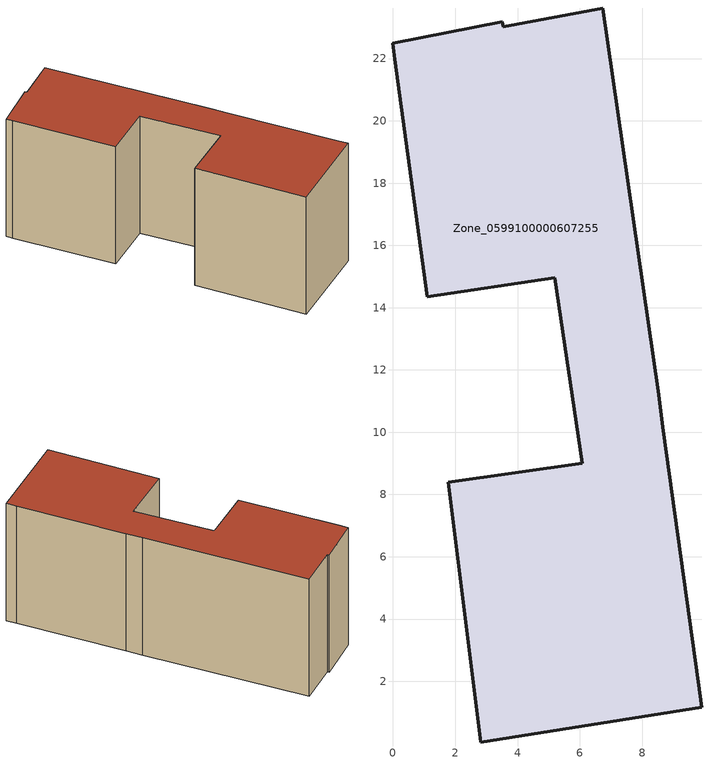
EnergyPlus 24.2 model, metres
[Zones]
Zone_0599100000607255
 floor ground (C_G): 3.52,23.18 3.54,23.03 6.74,23.62 8.52,11.31 8.68,10.05 9.81,1.99 9.91,1.17 2.81,0.05 1.78,8.39 6.08,9 5.19,14.96 1.1,14.35 0.05,21.97 0,22.48 z0
 wall outside (C_F): 5.19,14.96 6.08,9 1.78,8.39 2.81,0.05 9.91,1.17 9.81,1.99 8.68,10.05 8.52,11.31 6.74,23.62 3.54,23.03 3.52,23.18 0,22.48 0.05,21.97 1.1,14.35 5.19,14.96 z0:9.6
 roof outside (C_R): 3.54,23.03 3.52,23.18 0,22.48 0.05,21.97 1.1,14.35 5.19,14.96 6.08,9 1.78,8.39 2.81,0.05 9.91,1.17 9.81,1.99 8.68,10.05 8.52,11.31 6.74,23.62 z9.6
[BUILDING]
Pand.0599100000607255: North Axis=0; Terrain=City; Loads Convergence Tolerance Value=0.04; Temperature Convergence Tolerance Value=0.4; Solar Distribution=FullExterior; Maximum Number of Warmup Days=25; Minimum Number of Warmup Days=1
[Site:Location]
Rotterdam.The.Hague.AP_ZH_NLD Design_Conditions: Latitude=51.96; Longitude=4.45; Time Zone=1; Elevation=-4.5
[SITE:GROUNDTEMPERATURE:BUILDINGSURFACE]
18, 18, 18, 18, 18, 18, 18, 18, 18, 18, 18, 18
[MATERIAL] Thermal Absorptance=0.9; Solar Absorptance=0.7; Visible Absorptance=0.7
Name | Roughness | Thickness | Conductivity | Density | Specific Heat
G.TI.1946 | MediumSmooth | 0.15 | 1 | 540 | 1210
F.TI.1946 | Rough | 0.3 | 0.857143 | 1920 | 840
R.TI.1946 | MediumRough | 0.2 | 0.1 | 1500 | 1000
[CONSTRUCTION]
C_G: G.TI.1946
C_F: F.TI.1946
C_R: R.TI.1946
[ZONE]
Zone_0599100000607255: Type=1; Multiplier=1; Ceiling Height=Autocalculate; Volume=Autocalculate; Floor Area=autocalculate; Part of Total Floor Area=Yes
[ZONEINFILTRATION:DESIGNFLOWRATE]
Infil_Zone_0599100000607255: Zone or ZoneList or Space or SpaceList=Zone_0599100000607255; Schedule=AlwaysOn; Design Flow Rate Calculation Method=Flow/Area; Flow Rate per Floor Area=0.003; Constant Term Coefficient=1; Temperature Term Coefficient=0; Velocity Term Coefficient=0; Velocity Squared Term Coefficient=0
[HVACTEMPLATE:ZONE:IDEALLOADSAIRSYSTEM]
Zone_0599100000607255: Maximum Heating Supply Air Temperature=50; Minimum Cooling Supply Air Temperature=13; Maximum Heating Supply Air Humidity Ratio=0.0156; Minimum Cooling Supply Air Humidity Ratio=0.0077; Heating Limit=NoLimit; Cooling Limit=NoLimit; Dehumidification Control Type=ConstantSensibleHeatRatio; Cooling Sensible Heat Ratio=0.7; Dehumidification Setpoint=60; Humidification Control Type=None; Humidification Setpoint=30; Outdoor Air Method=None; Outdoor Air Flow Rate per Person=0.00944; Outdoor Air Flow Rate per Zone Floor Area=0; Outdoor Air Flow Rate per Zone=0; Demand Controlled Ventilation Type=None; Outdoor Air Economizer Type=NoEconomizer; Heat Recovery Type=None; Sensible Heat Recovery Effectiveness=0.7; Latent Heat Recovery Effectiveness=0.65
[ZONECONTROL:THERMOSTAT]
ThermostatControl_Zone_0599100000607255: Zone or ZoneList=Zone_0599100000607255; Control Type Schedule=DualSetpointControlType; Control 1=Thermostat_Zone_0599100000607255; Temperature Difference Between Cutout And Setpoint=0
[THERMOSTATSETPOINT:DUALSETPOINT]
Thermostat_Zone_0599100000607255: Heating Setpoint Temperature Schedule=HeatingSetpoint_Zone_0599100000607255; Cooling Setpoint Temperature Schedule=CoolingSetpoint_Zone_0599100000607255
[SCHEDULE:COMPACT]
HeatingSetpoint_Zone_0599100000607255: Through: 12/31, For: AllDays, Until: 24:00, 21
CoolingSetpoint_Zone_0599100000607255: Through: 12/31, For: AllDays, Until: 24:00, 24
DualSetpointControlType: Through: 12/31, For: AllDays, Until: 24:00, 4
AlwaysOn: Through: 12/31, For: AllDays, Until: 24:00, 1
